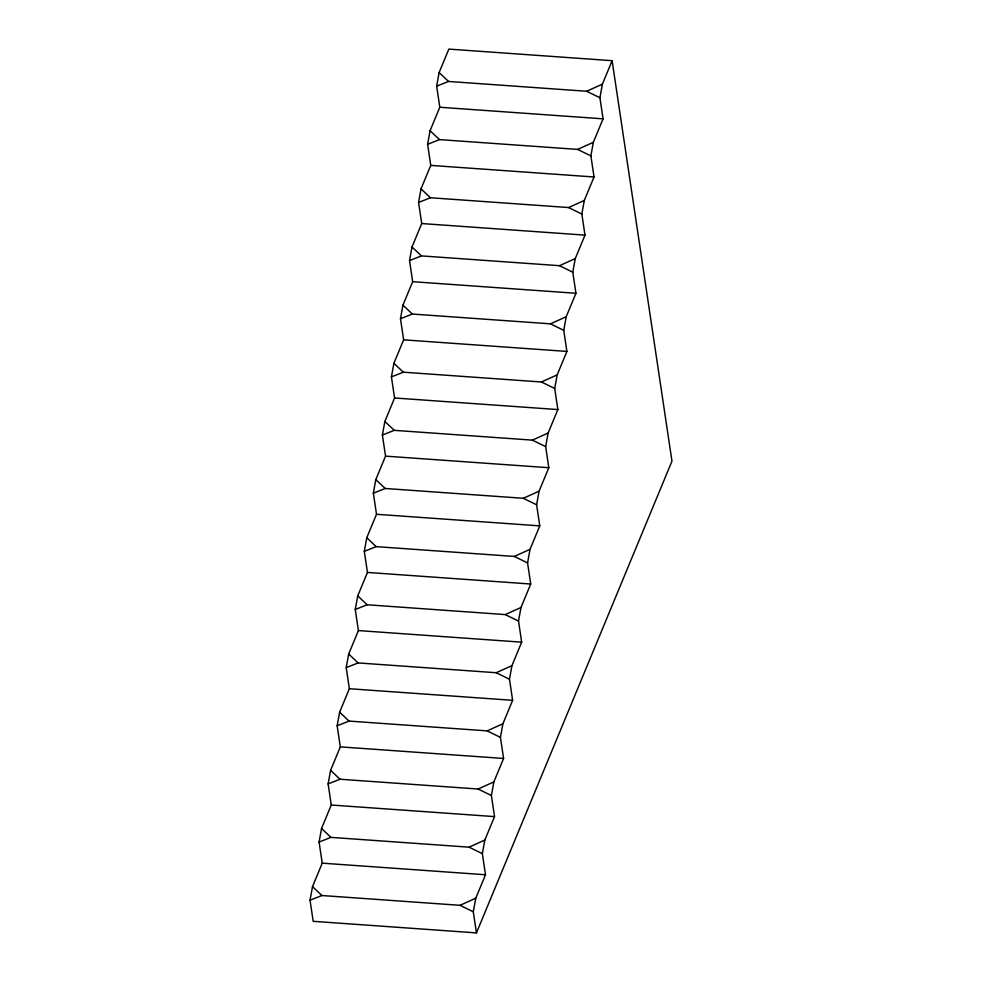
<?xml version="1.0" encoding="UTF-8"?>
<svg xmlns="http://www.w3.org/2000/svg" width="982" height="982" viewBox="0 0 982 982"><rect width="100%" height="100%" fill="white"/><g stroke="black" fill="none" stroke-linecap="round" stroke-linejoin="round"><path stroke-width="1.47" d="M436.646 86.158L439.126 72.558L448.848 49.1L612.117 60.688L671.97 461.147L476.454 932.9L313.184 921.312L310.03 900.224L312.509 886.623L322.231 863.166L319.076 842.077L321.544 828.477L331.265 805.019L328.123 783.931L330.59 770.33L340.312 746.872L337.157 725.784L339.637 712.183L349.359 688.726L346.204 667.637L348.684 654.037L358.405 630.579L355.251 609.491L357.73 595.89L367.452 572.432L364.297 551.344L366.765 537.743L376.499 514.286L373.344 493.185L375.811 479.597L385.533 456.139L382.391 435.038L384.858 421.45L394.58 397.98L391.425 376.892L393.905 363.303L403.627 339.833L400.472 318.745L402.951 305.144L412.673 281.687L409.519 260.598L411.998 246.998L421.72 223.54L418.565 202.452L421.033 188.851L430.754 165.393L427.612 144.305L430.079 130.704L439.801 107.247L436.646 86.158L448.541 81.457L586.635 91.252L599.928 97.746L603.071 118.834L593.349 142.292L590.882 155.893L594.036 176.981L584.302 200.438L581.835 214.039L584.99 235.128L575.268 258.585L572.788 272.186L575.943 293.274L566.221 316.732L563.742 330.333L566.896 351.421L557.175 374.878L554.707 388.479L557.85 409.568L548.128 433.025L545.661 446.626L548.803 467.714L539.081 491.184L536.614 504.773L539.769 525.861L530.047 549.331L527.567 562.919L530.722 584.02L521 607.477L518.521 621.066L521.675 642.167L511.953 665.624L509.474 679.225L512.629 700.313L502.907 723.771L500.439 737.372L503.582 758.46L493.86 781.918L491.393 795.518L494.547 816.607L484.826 840.064L482.346 853.665L485.501 874.753L475.779 898.211L473.299 911.812L476.454 932.9M599.928 97.746L602.396 84.145L612.117 60.688M586.635 91.252L602.396 84.145M427.612 144.305L439.494 139.604L577.6 149.399L593.349 142.292M418.565 202.452L430.447 197.75L568.553 207.546L584.302 200.438M409.519 260.598L421.413 255.897L559.507 265.692L575.268 258.585M400.472 318.745L412.366 314.044L550.46 323.839L566.221 316.732M391.425 376.892L403.32 372.19L541.413 381.986L557.175 374.878M382.391 435.038L394.273 430.337L532.379 440.132L548.128 433.025M373.344 493.185L385.226 488.484L523.332 498.291L539.081 491.184M364.297 551.344L376.18 546.63L514.286 556.438L530.047 549.331M355.251 609.491L367.145 604.777L505.239 614.585L521 607.477M346.204 667.637L358.099 662.924L496.192 672.731L511.953 665.624M337.157 725.784L349.052 721.083L487.158 730.878L502.907 723.771M328.123 783.931L340.005 779.229L478.111 789.025L493.86 781.918M319.076 842.077L330.959 837.376L469.065 847.171L484.826 840.064M310.03 900.224L321.924 895.523L460.018 905.318L475.779 898.211M439.801 107.247L603.071 118.834M430.754 165.393L594.036 176.981M421.72 223.54L584.99 235.128M412.673 281.687L575.943 293.274M403.627 339.833L566.896 351.421M394.58 397.98L557.85 409.568M385.533 456.139L548.803 467.714M376.499 514.286L539.769 525.861M367.452 572.432L530.722 584.02M358.405 630.579L521.675 642.167M349.359 688.726L512.629 700.313M340.312 746.872L503.582 758.46M331.265 805.019L494.547 816.607M322.231 863.166L485.501 874.753M577.6 149.399L590.882 155.893M568.553 207.546L581.835 214.039M559.507 265.692L572.788 272.186M550.46 323.839L563.742 330.333M541.413 381.986L554.707 388.479M532.379 440.132L545.661 446.626M523.332 498.291L536.614 504.773M514.286 556.438L527.567 562.919M505.239 614.585L518.521 621.066M496.192 672.731L509.474 679.225M487.158 730.878L500.439 737.372M478.111 789.025L491.393 795.518M469.065 847.171L482.346 853.665M460.018 905.318L473.299 911.812M439.126 72.558L448.541 81.457M430.079 130.704L439.494 139.604M421.033 188.851L430.447 197.75M411.998 246.998L421.413 255.897M402.951 305.144L412.366 314.044M393.905 363.303L403.32 372.19M384.858 421.45L394.273 430.337M375.811 479.597L385.226 488.484M366.765 537.743L376.18 546.63M357.73 595.89L367.145 604.777M348.684 654.037L358.099 662.924M339.637 712.183L349.052 721.083M330.59 770.33L340.005 779.229M321.544 828.477L330.959 837.376M312.509 886.623L321.924 895.523"/></g></svg>
